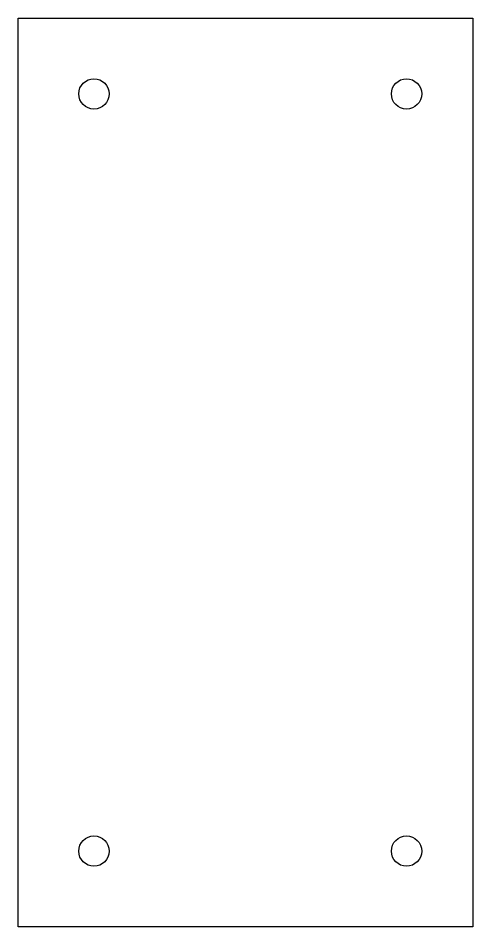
# Model space of a CAD drawing. Extents: x -76 to 76, y -152 to 152.
import ezdxf

# ---------------------------------------------------------------- set-up
doc = ezdxf.new("R2010")
doc.units = 0
doc.layers.get('0').update_dxf_attribs({"linetype": 'continuous'})

# ---------------------------------------------------------------- blocks, each defined once
blk = doc.blocks.new('PAD')
at = {"color": 0}
for p, q in [((-76.2, -152.4), (-76.2, 152.4)), ((-76.2, 152.4), (76.2, 152.4)), ((76.2, 152.4), (76.2, -152.4)), ((76.2, -152.4), (-76.2, -152.4))]:
    blk.add_line(p, q, dxfattribs=at)
for centre in [(-50.8, 127), (53.975, 127), (-50.8, -127), (53.975, -127)]:
    blk.add_circle(centre, 5.08, dxfattribs=at)

msp = doc.modelspace()

# ---------------------------------------------------------------- block references
at = {"color": 0}
msp.add_blockref('PAD', (0, 0), dxfattribs=at)

doc.saveas('drawing.dxf')
